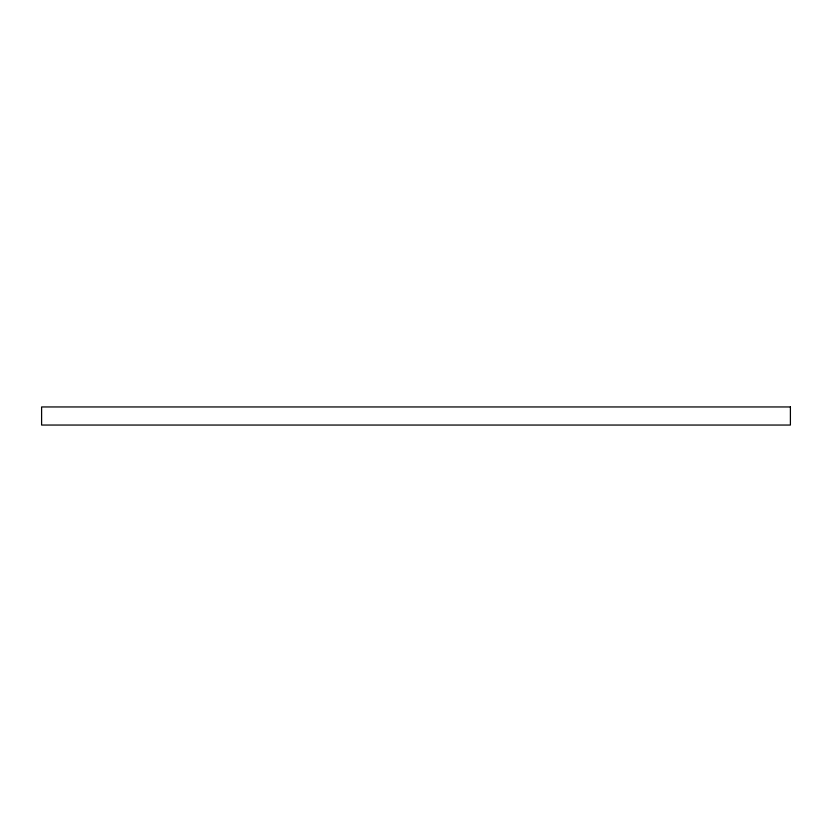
<?xml version="1.0" encoding="UTF-8"?>
<svg xmlns="http://www.w3.org/2000/svg" width="832" height="832" viewBox="0 0 832 832"><rect width="100%" height="100%" fill="white"/><g stroke="black" fill="none" stroke-linecap="round" stroke-linejoin="round"><path stroke-width="1.25" d="M790.4 406.952L41.6 406.952L41.6 425.048L790.4 425.048L790.4 406.952"/></g></svg>
